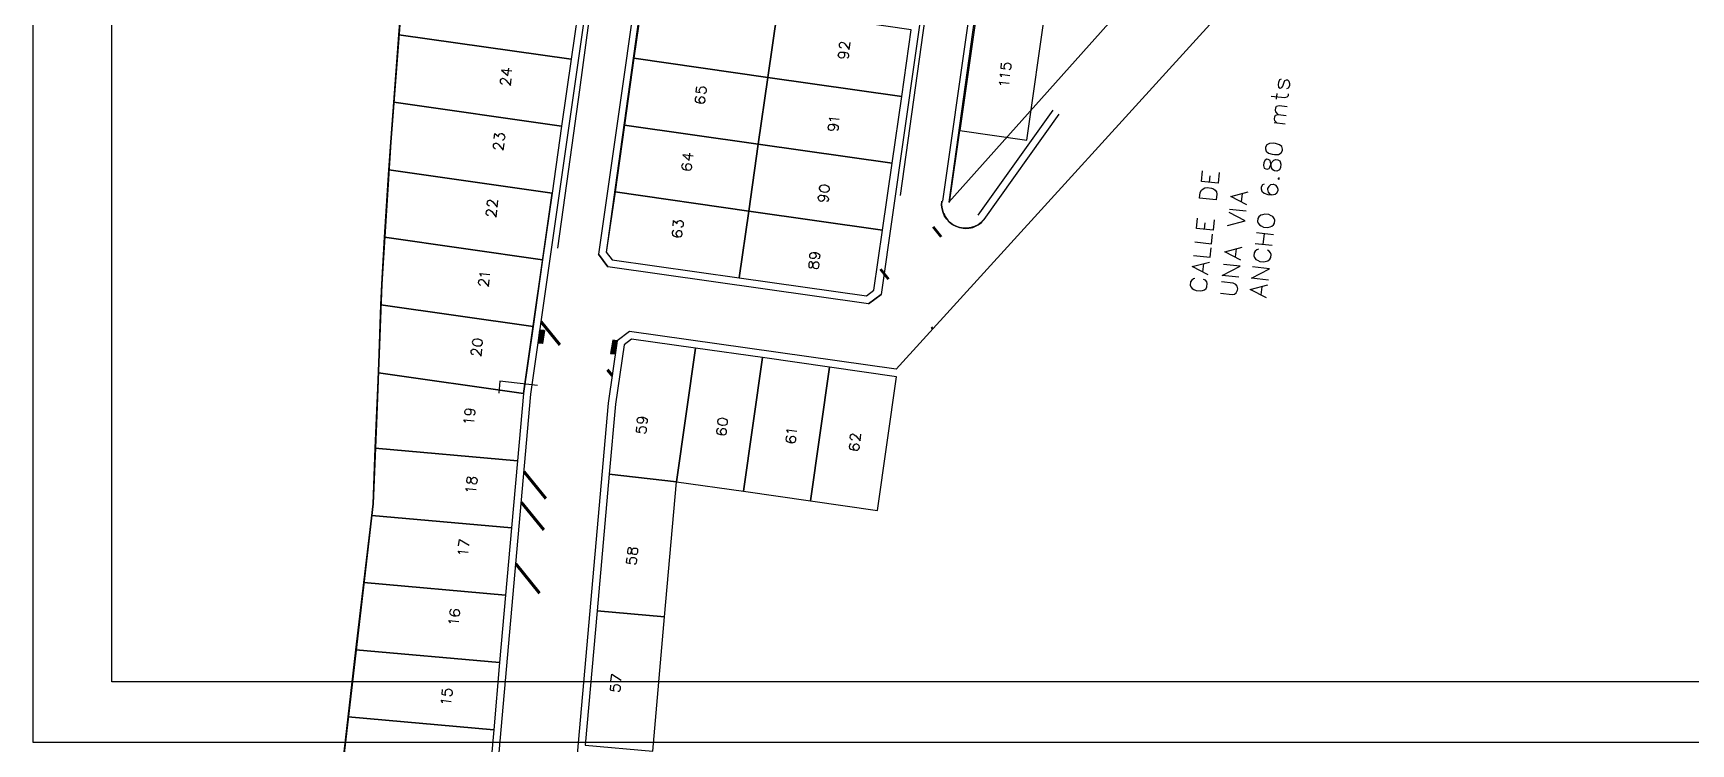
# Model space of a CAD drawing. Header units: metres. Extents: x 678 to 2349, y 417 to 1219.
# Drawn here: x 1831.5 to 2076.6, y 687.9 to 793 of the extents above; entities that cross this region are included whole.
import ezdxf

# ---------------------------------------------------------------- set-up
doc = ezdxf.new("R2010")
doc.units = ezdxf.units.M
doc.layers.add('BORDILLO', color=1, linetype='Continuous')
doc.layers.add('PDF2_area escolar', color=7, linetype='Continuous', true_color=0x989898)
doc.layers.add('PDF_Geometry', color=7, linetype='Continuous', true_color=0x797979)

# ---------------------------------------------------------------- blocks, each defined once
blk = doc.blocks.new('base')
at = {"layer": 'PDF_Geometry', "lineweight": 25, "extrusion": (-0.000787417, 0.063364, 0.99799), "elevation": 0.03}
for points in [[(-314.36, -197.29), (-299.6, -195.68), (-292.74, -194.19), (-282.66, -192.11), (-274.48, -190.36), (-258.04, -185.15), (-248.03, -180.61), (-240.54, -177.71), (-228.64, -174.04), (-222.73, -172.71), (-217.38, -171.04), (-209.93, -169.25), (-202.16, -164.76), (-196.2, -160.28), (-195.07, -159.82), (-178.09, -157.46), (-154.3, -156.61), (-136.67, -154.61), (-124.44, -153.16), (-118.07, -151.47), (-100.79, -146.65), (-80.95, -140.97), (-73.38, -139.33), (-61.69, -135.82), (-40.5, -131.6), (-37.73, -130.87), (-17.66, -129.44), (1.31, -127.46), (21.09, -124.93), (41.01, -122.83), (47.38, -123.46), (63.59, -123.19), (81.4, -124.31), (85.64, -96.07), (88.7, -66.39), (92.81, -40.78), (97.16, -22.39), (100.6, -1.56), (102.48, 8.32), (109.69, 37.36), (117.53, 76.62), (126.22, 115.64), (131.51, 149.59), (134.68, 173.97), (136.92, 195.59), (139.96, 229.68), (141.56, 250.68), (142.61, 271.37), (143.25, 283.21), (147.07, 312.94), (152.58, 355.63), (153.55, 396.04), (150.87, 418.02), (151.78, 438.64), (150.96, 458.03), (151.78, 438.64), (150.87, 418.02), (153.55, 396.04), (152.58, 355.63), (147.07, 312.94), (143.25, 283.21), (142.61, 271.37), (141.56, 250.68), (139.96, 229.68), (136.92, 195.59), (134.68, 173.97), (131.51, 149.59), (126.22, 115.64), (117.53, 76.62), (109.69, 37.36), (102.48, 8.32), (100.6, -1.56), (97.16, -22.39), (92.81, -40.78), (88.7, -66.39), (85.64, -96.07), (81.4, -124.31), (63.59, -123.19), (47.38, -123.46), (41.01, -122.83), (21.09, -124.93), (1.31, -127.46), (-17.66, -129.44), (-37.73, -130.87), (-40.5, -131.6), (-61.69, -135.82), (-73.38, -139.33), (-80.95, -140.97), (-100.79, -146.65), (-118.07, -151.47), (-124.44, -153.16), (-136.67, -154.61), (-154.3, -156.61), (-178.09, -157.46), (-195.07, -159.82), (-196.2, -160.28), (-202.16, -164.76), (-209.93, -169.25), (-217.38, -171.04), (-222.73, -172.71), (-228.64, -174.04), (-240.54, -177.71), (-248.03, -180.61), (-258.04, -185.15), (-274.48, -190.36), (-282.66, -192.11), (-292.74, -194.19), (-299.6, -195.68), (-314.36, -197.29), (-312.18, -178.45), (-309.15, -157.9), (-306.88, -132.9), (-305.82, -118), (-298.64, -78.8), (-291.06, -45.08), (-282.25, -15.12), (-275.64, 10.47), (-270.32, 33.9), (-263.82, 63.16), (-258.15, 86.41), (-284.42, 123.89)], [(129.33, 446.99), (130.72, 376.63), (119.72, 267.26), (72.74, -35.35), (74.13, -37.23), (92.98, -40.15)], [(8.71, 193.58), (-11.71, 61.96), (-10.36, 60.08), (28.1, 54.1), (29.98, 55.5), (58.5, 239.45)], [(91.09, 128.17), (91.73, 128.09), (92.02, 130.05), (91.38, 130.13), (91.09, 128.17), (89.21, 126.82), (50.75, 132.75), (49.4, 134.63), (67.75, 253.12), (69.64, 254.52), (108.1, 248.54), (109.45, 246.66)], [(89.21, 126.82), (91.09, 128.17), (109.45, 246.66), (108.1, 248.54)], [(8.56, 202.89), (65.66, 264.23), (104.99, 258.14), (106.87, 259.49), (108.31, 268.73), (119.23, 377.08), (117.81, 447.54)], [(73.06, 217.15), (72.84, 217.22), (72.72, 217.38), (72.7, 217.61), (72.71, 217.7), (72.78, 217.88), (72.93, 218), (73.17, 218.06), (73.22, 218.06), (73.44, 217.94), (73.56, 217.78), (73.63, 217.59), (73.62, 217.5), (73.5, 217.28), (73.34, 217.16), (73.06, 217.15), (72.7, 217.19), (72.34, 217.28), (72.17, 217.44), (72.11, 217.68), (72.12, 217.82), (72.24, 218.04), (72.39, 218.06)], [(73.13, 216.54), (73.22, 216.53), (73.35, 216.46), (73.39, 216.37), (73.46, 216.22), (73.43, 215.95), (73.32, 215.82), (73.26, 215.73), (73.12, 215.7), (72.94, 215.73), (72.81, 215.79), (72.64, 215.95), (72, 216.77), (71.88, 215.76)], [(121.93, 219.38), (123.44, 219.19), (122.51, 220), (122.39, 218.95)], [(49.56, 219.1), (49.64, 219.83), (49.01, 219.95), (49.1, 219.9), (49.11, 219.66), (49.09, 219.43), (49.02, 219.26), (48.87, 219.14), (48.63, 219.07), (48.49, 219.09), (48.27, 219.21), (48.15, 219.36), (48.13, 219.55), (48.15, 219.78), (48.23, 220), (48.32, 220.04), (48.47, 220.11)], [(123.32, 221.3), (123.41, 221.28), (123.54, 221.18), (123.58, 221.13), (123.65, 220.98), (123.62, 220.7), (123.51, 220.53), (123.45, 220.49), (123.31, 220.42), (123.17, 220.43), (123, 220.55), (122.83, 220.7), (122.18, 221.48), (122.07, 220.52)], [(94.66, 222.06), (94.75, 222.79), (94.11, 222.91), (94.2, 222.86), (94.26, 222.62), (94.24, 222.43), (94.12, 222.22), (93.97, 222.1), (93.73, 222.03), (93.59, 222.05), (93.42, 222.16), (93.26, 222.32), (93.24, 222.55), (93.26, 222.74), (93.33, 222.96), (93.43, 223), (93.58, 223.07)], [(49.66, 222.29), (49.69, 222.1), (49.89, 221.89), (48.43, 222.06)], [(49.52, 221.14), (49.55, 221), (49.75, 220.74), (48.29, 220.92)], [(8.22, 221.99), (8.46, 222.1), (8.6, 222.46), (8.64, 222.78), (8.59, 223.15), (8.38, 223.32), (8.13, 223.21), (7.97, 223), (7.76, 222.42), (7.64, 222.2), (7.39, 222.09), (7.26, 222.11), (7.05, 222.27), (6.95, 222.66), (6.99, 222.98), (7.17, 223.32), (7.42, 223.43)], [(94.65, 223.5), (94.8, 223.57), (94.87, 223.8), (94.89, 223.93), (94.86, 224.12), (94.65, 224.29), (94.3, 224.42), (93.98, 224.46), (93.69, 224.4), (93.49, 224.29), (93.42, 224.11), (93.41, 224.02), (93.44, 223.83), (93.6, 223.62), (93.77, 223.56), (93.87, 223.55), (94.05, 223.57), (94.21, 223.74), (94.33, 223.91), (94.34, 224), (94.27, 224.19), (94.15, 224.35), (93.98, 224.46)], [(9.72, 224.46), (7.71, 224.7), (7.33, 224.6), (7.16, 224.39), (7.13, 224.16)], [(8.9, 224.93), (8.8, 224.1)], [(74.85, 227.32), (74.91, 227.13), (75.08, 226.92), (73.61, 227.1)], [(53.24, 241.56), (41.96, 226.14)], [(52.39, 242.22), (41.07, 226.75)], [(8.86, 228.5), (9.19, 228.14), (9.25, 227.85), (9.21, 227.53), (9.09, 227.31), (8.71, 227.22), (7.52, 227.36)], [(8.71, 227.22), (9.03, 226.81), (9.09, 226.57), (9.05, 226.21), (8.93, 225.99), (8.55, 225.89), (7.36, 226.04)], [(124.66, 229.34), (124.57, 228.56), (124.02, 229.05), (123.99, 228.82), (123.93, 228.69), (123.83, 228.65), (123.64, 228.58), (123.5, 228.6), (123.29, 228.72), (123.17, 228.87), (123.1, 229.11), (123.12, 229.29), (123.24, 229.51), (123.29, 229.55), (123.44, 229.63)], [(74.67, 227.81), (74.5, 227.92), (74.38, 228.07), (74.32, 228.31), (74.32, 228.36), (74.44, 228.58), (74.59, 228.7), (74.79, 228.77), (74.88, 228.75), (75.1, 228.64), (75.22, 228.48), (75.24, 228.25), (75.23, 228.2), (75.16, 227.98), (75, 227.86), (74.67, 227.81), (74.35, 227.84), (74, 227.98), (73.79, 228.14), (73.77, 228.38), (73.78, 228.52), (73.85, 228.69), (74, 228.77)], [(57.45, 239.62), (55.81, 229.01)], [(7.67, 228.64), (9.32, 228.45)], [(124.47, 230.85), (124.56, 230.84), (124.69, 230.77), (124.73, 230.68), (124.8, 230.53), (124.77, 230.26), (124.66, 230.13), (124.6, 230.04), (124.46, 230.01), (124.33, 230.03), (124.15, 230.1), (123.98, 230.26), (123.34, 231.08), (123.22, 230.07)], [(95.29, 232.28), (96.8, 232.1), (95.88, 232.95), (95.75, 231.85)], [(96.72, 233.4), (96.87, 233.48), (96.98, 233.65), (97, 233.79), (96.94, 234.03), (96.77, 234.19), (96.42, 234.32), (96.05, 234.36), (95.77, 234.31), (95.61, 234.19), (95.49, 233.97), (95.49, 233.92), (95.55, 233.68), (95.67, 233.53), (95.9, 233.46), (95.94, 233.45), (96.17, 233.47), (96.33, 233.59), (96.45, 233.81), (96.45, 233.85), (96.39, 234.09), (96.27, 234.25), (96.05, 234.36)], [(17.52, 235.71), (17.71, 237.27), (20.18, 236.97), (19.99, 235.41)], [(18.99, 237.11), (18.87, 236.15)], [(10.92, 237.48), (11.16, 237.59), (11.34, 237.94), (11.37, 238.17), (11.28, 238.55), (10.94, 238.82), (10.36, 239.03), (9.77, 239.1), (9.3, 239.02), (9.04, 238.82), (8.86, 238.47), (8.84, 238.33), (8.94, 238), (9.14, 237.7), (9.49, 237.56), (9.58, 237.55), (9.96, 237.6), (10.22, 237.84), (10.4, 238.15), (10.41, 238.28), (10.32, 238.67), (10.12, 238.92), (9.77, 239.1)], [(8.87, 236.66), (8.8, 236.81), (8.64, 236.69), (8.77, 236.58)], [(125.49, 239.3), (125.58, 239.29), (125.71, 239.19), (125.75, 239.13), (125.82, 238.99), (125.79, 238.71), (125.67, 238.54), (125.62, 238.5), (125.48, 238.42), (125.34, 238.44), (125.17, 238.55), (125, 238.71), (124.35, 239.49), (124.24, 238.53)], [(120.82, 267.13), (116.18, 237.5)], [(76.31, 238.32), (76.13, 238.39), (75.97, 238.59), (75.95, 238.78), (75.96, 238.87), (76.03, 239.05), (76.23, 239.21), (76.42, 239.23), (76.51, 239.22), (76.69, 239.16), (76.8, 238.96), (76.87, 238.76), (76.86, 238.67), (76.75, 238.5), (76.59, 238.33), (76.31, 238.32), (75.94, 238.36), (75.63, 238.45), (75.42, 238.66), (75.35, 238.85), (75.37, 238.99), (75.49, 239.21), (75.64, 239.28)], [(13.51, 240.51), (15.86, 239.25), (13.28, 238.63)], [(14.29, 240.04), (14.15, 238.9)], [(125.66, 240.72), (125.75, 240.71), (125.88, 240.6), (125.92, 240.55), (125.99, 240.4), (125.96, 240.13), (125.85, 239.96), (125.79, 239.92), (125.65, 239.84), (125.51, 239.86), (125.34, 239.97), (125.17, 240.13), (124.53, 240.95), (124.41, 239.94)], [(98.38, 242.57), (98.29, 241.79), (97.79, 242.27), (97.76, 242.04), (97.66, 241.92), (97.6, 241.88), (97.37, 241.81), (97.23, 241.83), (97.01, 241.95), (96.89, 242.1), (96.87, 242.29), (96.89, 242.52), (96.97, 242.74), (97.06, 242.77), (97.21, 242.85)], [(18.36, 242.7), (18.55, 244.21), (21.01, 243.92), (20.83, 242.41)], [(16.38, 243.55), (13.8, 242.88), (16.15, 241.63)], [(13.62, 241.47), (16.09, 241.17)], [(98.28, 243.28), (98.43, 243.35), (98.5, 243.53), (98.52, 243.67), (98.5, 243.9), (98.29, 244.07), (97.93, 244.2), (97.61, 244.24), (97.28, 244.19), (97.13, 244.07), (97.05, 243.84), (97.05, 243.8), (97.07, 243.56), (97.19, 243.41), (97.41, 243.34), (97.5, 243.33), (97.69, 243.35), (97.84, 243.47), (97.96, 243.69), (97.97, 243.73), (97.9, 243.97), (97.78, 244.13), (97.61, 244.24)], [(21.26, 245.93), (18.79, 246.22), (18.62, 244.81)], [(19.83, 244.06), (19.72, 243.14)], [(12.15, 244.66), (9.64, 244.96)], [(11.16, 246.45), (10.97, 244.8)], [(77.7, 246.78), (77.48, 246.9), (77.36, 247.05), (77.29, 247.24), (77.3, 247.34), (77.42, 247.55), (77.58, 247.67), (77.81, 247.69), (77.86, 247.69), (78.08, 247.61), (78.2, 247.46), (78.22, 247.23), (78.21, 247.13), (78.14, 246.96), (77.98, 246.84), (77.7, 246.78), (77.33, 246.82), (76.98, 246.96), (76.77, 247.12), (76.74, 247.31), (76.76, 247.45), (76.83, 247.67), (77.03, 247.74)], [(21.5, 247.94), (19.03, 248.23), (18.86, 246.82)], [(14.49, 248.69), (16.85, 247.43), (14.26, 246.77)], [(15.27, 248.22), (15.13, 247.04)], [(11.85, 247.11), (12.09, 247.22), (12.35, 247.42), (12.51, 247.63), (12.57, 248.09), (12.46, 248.33), (12.26, 248.63), (12.04, 248.75), (11.7, 248.93), (11.1, 249), (10.72, 248.91), (10.48, 248.85), (10.22, 248.6), (10.05, 248.39), (10, 247.93), (10.11, 247.69), (10.31, 247.43), (10.52, 247.27)], [(9.84, 246.61), (12.35, 246.3)], [(19.34, 250.84), (21.7, 249.58), (19.12, 248.97)], [(20.12, 250.38), (19.98, 249.19)], [(14.8, 251.25), (17.27, 250.95), (14.6, 249.6), (17.07, 249.31)], [(10.46, 251.73), (12.97, 251.42), (10.25, 250.03), (12.77, 249.73)], [(126.9, 251.05), (127, 251.04), (127.12, 250.93), (127.16, 250.88), (127.23, 250.69), (127.2, 250.41), (127.09, 250.29), (127.04, 250.25), (126.89, 250.17), (126.75, 250.19), (126.58, 250.3), (126.42, 250.46), (125.77, 251.23), (125.65, 250.23)], [(126.83, 249.67), (126.86, 249.53), (127.06, 249.27), (125.55, 249.45)], [(21.31, 251.35), (21.55, 251.41), (21.8, 251.61), (21.97, 251.82), (22.03, 252.33), (21.92, 252.57), (21.72, 252.83), (21.5, 252.99), (21.15, 253.13), (20.56, 253.2), (20.22, 253.15), (19.93, 253.04), (19.68, 252.84), (19.56, 252.62), (19.5, 252.12), (19.56, 251.88), (19.76, 251.62), (20.03, 251.5)], [(17.58, 253.56), (15.85, 253.77), (15.47, 253.72), (15.22, 253.52), (15.03, 253.17), (15.01, 252.94), (15.1, 252.56), (15.3, 252.3), (15.65, 252.12), (17.39, 251.91)], [(10.77, 254.33), (13.17, 253.07), (10.54, 252.41)], [(11.55, 253.87), (11.4, 252.68)], [(69.64, 254.52), (67.75, 253.12)], [(118.48, 259.67), (118.17, 257.81), (117.62, 257.87), (117.93, 259.74)], [(118.33, 258.76), (117.78, 258.87)], [(118.32, 258.67), (117.77, 258.74)], [(118.3, 258.58), (117.76, 258.64)], [(118.29, 258.49), (117.75, 258.55)], [(118.28, 258.35), (117.73, 258.46)], [(118.27, 258.26), (117.72, 258.32)], [(118.26, 258.17), (117.71, 258.23)], [(118.24, 258.03), (117.7, 258.14)], [(118.23, 257.94), (117.68, 258.05)], [(118.22, 257.85), (117.62, 257.92)], [(128.14, 261.29), (128.23, 261.28), (128.36, 261.22), (128.4, 261.12), (128.47, 260.97), (128.44, 260.7), (128.33, 260.57), (128.27, 260.48), (128.13, 260.46), (127.99, 260.47), (127.82, 260.54), (127.65, 260.7), (127.01, 261.52), (126.88, 260.51)], [(118.47, 259.58), (117.93, 259.69)], [(118.46, 259.49), (117.91, 259.55)], [(118.45, 259.4), (117.9, 259.46)], [(118.44, 259.3), (117.89, 259.37)], [(118.42, 259.17), (117.83, 259.28)], [(118.37, 259.08), (117.82, 259.15)], [(118.35, 258.99), (117.81, 259.06)], [(118.34, 258.9), (117.79, 258.96)], [(107.19, 261.4), (106.92, 259.53), (107.47, 259.47), (107.74, 261.34), (107.15, 261.08)], [(107.14, 260.99), (107.73, 261.24)], [(107.13, 260.85), (107.71, 261.11)], [(107.14, 260.94), (107.72, 261.15)], [(107.11, 260.76), (107.7, 261.02)], [(107.11, 260.72), (107.7, 260.97)], [(107.1, 260.62), (107.68, 260.88)], [(107.08, 260.49), (107.67, 260.74)], [(107.09, 260.58), (107.67, 260.79)], [(107.07, 260.4), (107.66, 260.65)], [(107.06, 260.35), (107.65, 260.6)], [(107.05, 260.26), (107.64, 260.51)], [(107.16, 261.13), (107.65, 261.35)], [(106.99, 260.13), (107.62, 260.38)], [(107, 260.17), (107.63, 260.42)], [(106.98, 260.04), (107.61, 260.28)], [(106.97, 259.99), (107.61, 260.24)], [(106.96, 259.9), (107.6, 260.15)], [(106.95, 259.81), (107.59, 260.06)], [(107.17, 261.22), (107.56, 261.36)], [(106.95, 259.76), (107.53, 260.02)], [(106.94, 259.67), (107.52, 259.92)], [(106.92, 259.53), (107.51, 259.79)], [(106.93, 259.62), (107.51, 259.83)], [(107.06, 259.52), (107.5, 259.7)], [(107.15, 259.51), (107.49, 259.65)], [(107.29, 259.49), (107.48, 259.56)], [(107.42, 259.47), (107.47, 259.47)], [(107.18, 261.31), (107.42, 261.37)], [(107.19, 261.36), (107.28, 261.39)], [(118.73, 265.99), (124.26, 265.28), (124.47, 267.06)], [(129.44, 271.33), (129.47, 271.19), (129.67, 270.94), (128.16, 271.12)], [(128.96, 269.3), (128.75, 269.42), (128.63, 269.58), (128.61, 269.81), (128.61, 269.86), (128.69, 270.08), (128.84, 270.2), (129.07, 270.22), (129.17, 270.21), (129.34, 270.14), (129.46, 269.99), (129.53, 269.75), (129.52, 269.7), (129.4, 269.48), (129.25, 269.36), (128.96, 269.3), (128.6, 269.35), (128.24, 269.48), (128.08, 269.64), (128.01, 269.88), (128.03, 270.02), (128.14, 270.19), (128.29, 270.27)], [(103.51, 270.84), (103.29, 270.96), (103.17, 271.11), (103.1, 271.35), (103.11, 271.4), (103.23, 271.62), (103.38, 271.74), (103.62, 271.76), (103.66, 271.75), (103.88, 271.68), (104.01, 271.52), (104.02, 271.29), (104.02, 271.24), (103.95, 271.02), (103.79, 270.9), (103.51, 270.84), (103.14, 270.89), (102.79, 271.02), (102.57, 271.19), (102.56, 271.42), (102.57, 271.56), (102.64, 271.73), (102.79, 271.81)], [(104.14, 272.29), (104.23, 272.98), (103.6, 273.15), (103.68, 273.05), (103.75, 272.85), (103.72, 272.62), (103.6, 272.41), (103.45, 272.29), (103.21, 272.27), (103.08, 272.28), (102.85, 272.36), (102.73, 272.51), (102.72, 272.75), (102.74, 272.97), (102.81, 273.15), (102.91, 273.23), (103.06, 273.31)], [(92.04, 272.69), (92.24, 272.76), (92.3, 272.93), (92.32, 273.07), (92.3, 273.3), (92.09, 273.47), (91.74, 273.6), (91.37, 273.65), (91.09, 273.59), (90.93, 273.47), (90.86, 273.25), (90.85, 273.2), (90.87, 272.97), (90.99, 272.81), (91.21, 272.74), (91.26, 272.73), (91.49, 272.75), (91.65, 272.87), (91.77, 273.09), (91.77, 273.14), (91.71, 273.38), (91.59, 273.53), (91.37, 273.65)], [(81.86, 273.96), (82, 274.03), (82.07, 274.21), (82.09, 274.4), (82.07, 274.58), (81.86, 274.75), (81.5, 274.88), (81.18, 274.92), (80.85, 274.87), (80.7, 274.75), (80.63, 274.57), (80.62, 274.48), (80.64, 274.25), (80.76, 274.09), (80.98, 274.02), (81.07, 274.01), (81.26, 274.03), (81.42, 274.15), (81.53, 274.37), (81.55, 274.46), (81.48, 274.66), (81.36, 274.81), (81.18, 274.92)], [(81.7, 273.42), (81.77, 273.27), (81.93, 273.02), (80.47, 273.2)], [(72.24, 274.61), (72.33, 274.6), (72.46, 274.49), (72.55, 274.43), (72.57, 274.24), (72.54, 273.97), (72.47, 273.84), (72.38, 273.8), (72.23, 273.73), (72.09, 273.75), (71.97, 273.85), (71.75, 274.02), (71.11, 274.79), (70.98, 273.79)], [(72.46, 275.23), (72.64, 275.26), (72.72, 275.48), (72.73, 275.62), (72.72, 275.85), (72.5, 276.01), (72.14, 276.1), (71.78, 276.15), (71.5, 276.14), (71.35, 276.01), (71.23, 275.8), (71.22, 275.71), (71.28, 275.51), (71.41, 275.36), (71.62, 275.24), (71.67, 275.23), (71.91, 275.3), (72.06, 275.42), (72.18, 275.59), (72.19, 275.68), (72.12, 275.92), (72, 276.07), (71.78, 276.15)], [(129.28, 281.51), (129.3, 281.37), (129.51, 281.11), (128, 281.29)], [(130.53, 290.77), (130.56, 290.63), (130.76, 290.37), (129.25, 290.55)], [(130.67, 289.6), (130.55, 288.64), (129.13, 289.5)], [(105.83, 291.66), (105.91, 292.35), (105.28, 292.51), (105.36, 292.41), (105.39, 292.22), (105.36, 292), (105.29, 291.77), (105.13, 291.65), (104.9, 291.63), (104.76, 291.65), (104.54, 291.72), (104.42, 291.88), (104.4, 292.11), (104.43, 292.34), (104.49, 292.52), (104.6, 292.6), (104.74, 292.63)], [(131.85, 299.01), (132, 299.08), (132.11, 299.3), (132.13, 299.44), (132.06, 299.63), (131.89, 299.79), (131.54, 299.92), (131.17, 299.97), (130.89, 299.91), (130.74, 299.79), (130.62, 299.62), (130.61, 299.53), (130.67, 299.29), (130.8, 299.13), (131.02, 299.06), (131.06, 299.05), (131.3, 299.07), (131.45, 299.19), (131.53, 299.42), (131.54, 299.51), (131.51, 299.7), (131.39, 299.85), (131.17, 299.97)], [(132.04, 301.02), (132.07, 300.88), (132.27, 300.62), (130.77, 300.81)], [(108.47, 310.49), (108.55, 311.18), (107.92, 311.35), (108, 311.25), (108.02, 311.01), (108, 310.83), (107.93, 310.61), (107.77, 310.48), (107.53, 310.42), (107.4, 310.44), (107.18, 310.56), (107.06, 310.71), (107.04, 310.94), (107.06, 311.13), (107.13, 311.35), (107.24, 311.43), (107.38, 311.46)], [(108.4, 309.9), (108.28, 308.89), (106.9, 309.8)], [(133.33, 312.83), (133.36, 312.69), (133.56, 312.43), (132.05, 312.61)], [(133.36, 310.83), (133.45, 311.52), (132.82, 311.69), (132.9, 311.58), (132.92, 311.35), (132.89, 311.17), (132.82, 310.94), (132.62, 310.83), (132.43, 310.76), (132.29, 310.78), (132.07, 310.9), (131.95, 311.05), (131.89, 311.29), (131.91, 311.47), (132.03, 311.69), (132.09, 311.78), (132.28, 311.8)]]:
    blk.add_lwpolyline(points, dxfattribs=at)
for points in [[(138.55, 213.8), (137.67, 203.8), (111.59, 207.82), (113.15, 217.7)], [(84.07, 220.78), (82.56, 210.9), (102.31, 207.83), (103.87, 217.7)], [(42.86, 210.82), (52.73, 209.26), (55.81, 229.01), (45.93, 230.57)], [(64.32, 223.86), (62.8, 213.98), (82.56, 210.9), (84.07, 220.78)], [(139.43, 223.76), (138.55, 213.8), (113.15, 217.7), (114.67, 227.62)], [(85.63, 230.66), (84.07, 220.78), (103.87, 217.7), (105.39, 227.58)], [(65.88, 233.73), (64.32, 223.86), (84.07, 220.78), (85.63, 230.66)], [(140.31, 233.76), (139.96, 229.68), (139.43, 223.76), (114.67, 227.62), (116.18, 237.5)], [(87.15, 240.54), (85.63, 230.66), (105.39, 227.58), (106.9, 237.46)], [(67.4, 243.61), (65.88, 233.73), (85.63, 230.66), (87.15, 240.54)], [(10.66, 232.27), (10.56, 232.61), (10.23, 232.93), (9.65, 233.09), (9.33, 233.13), (8.72, 233.11), (8.32, 232.88), (8.15, 232.57), (8.12, 232.35), (8.21, 231.96), (8.55, 231.69), (9.13, 231.48), (9.45, 231.44), (10.06, 231.51), (10.45, 231.69), (10.63, 232.04)], [(141.05, 243.74), (140.31, 233.76), (116.18, 237.5), (117.74, 247.38)], [(10.96, 234.74), (10.87, 235.12), (10.65, 235.24), (10.42, 235.27), (10.13, 235.21), (10.02, 234.99), (9.82, 234.51), (9.69, 234.2), (9.43, 233.95), (9.14, 233.89), (8.82, 233.93), (8.56, 234.06), (8.48, 234.2), (8.39, 234.59), (8.45, 235.04), (8.63, 235.39), (8.73, 235.47), (9.02, 235.58), (9.34, 235.54), (9.6, 235.37), (9.8, 235.11), (9.85, 234.73), (9.93, 234.26), (9.99, 234.02), (10.25, 233.85), (10.48, 233.82), (10.72, 233.93), (10.9, 234.28)], [(76.7, 237.35), (76.63, 237.54), (76.47, 237.74), (76.11, 237.83), (75.88, 237.86), (75.56, 237.85), (75.31, 237.7), (75.19, 237.53), (75.18, 237.39), (75.24, 237.15), (75.45, 236.99), (75.76, 236.86), (75.99, 236.83), (76.37, 236.88), (76.57, 236.99), (76.69, 237.21)], [(18.01, 239.73), (20.47, 239.44), (20.38, 238.61), (20.19, 238.26), (19.94, 238.06), (19.69, 237.95), (19.32, 237.91), (18.72, 237.98), (18.41, 238.11), (18.16, 238.28), (17.95, 238.53), (17.91, 238.91)], [(88.71, 250.41), (87.15, 240.54), (106.9, 237.46), (108.3, 246.38), (107.46, 247.5)], [(68.79, 252.49), (67.4, 243.61), (87.15, 240.54), (88.71, 250.41), (69.91, 253.33)], [(11.96, 243.01), (11.85, 243.26), (11.65, 243.51), (11.43, 243.68), (11.08, 243.86), (10.49, 243.93), (10.11, 243.84), (9.86, 243.73), (9.61, 243.53), (9.44, 243.32), (9.39, 242.86), (9.5, 242.61), (9.69, 242.31), (9.91, 242.19), (10.26, 242.01), (10.85, 241.94), (11.23, 242.03), (11.47, 242.1), (11.74, 242.34), (11.9, 242.56)], [(141.74, 253.76), (141.56, 250.68), (141.05, 243.74), (117.74, 247.38), (119.26, 257.26)], [(78.39, 248.69), (78.38, 248.92), (78.25, 249.03), (78.11, 249.05), (77.96, 248.97), (77.86, 248.85), (77.73, 248.58), (77.66, 248.36), (77.5, 248.24), (77.36, 248.16), (77.13, 248.19), (77, 248.3), (76.92, 248.4), (76.9, 248.59), (76.93, 248.86), (77, 249.09), (77.11, 249.17), (77.25, 249.2), (77.48, 249.17), (77.61, 249.11), (77.73, 248.95), (77.75, 248.72), (77.81, 248.43), (77.88, 248.29), (78.01, 248.18), (78.14, 248.16), (78.29, 248.24), (78.36, 248.41)], [(142.21, 263.81), (141.74, 253.76), (119.26, 257.26), (120.82, 267.13)], [(118.53, 259.71), (118.25, 257.75), (117.57, 257.83), (117.89, 259.79)], [(117.62, 257.87), (118.17, 257.81), (118.48, 259.67), (117.93, 259.74)], [(128.29, 259.46), (128.22, 259.7), (128.06, 259.86), (127.7, 260), (127.48, 260.02), (127.1, 259.98), (126.9, 259.86), (126.78, 259.64), (126.76, 259.51), (126.83, 259.31), (127, 259.15), (127.35, 259.02), (127.58, 258.99), (127.96, 259.04), (128.16, 259.15), (128.27, 259.33)], [(108.28, 279.26), (98.36, 280.5), (95.29, 260.75), (104.71, 259.29), (105.83, 260.13), (107.21, 268.87)], [(107.15, 261.45), (106.87, 259.49), (107.51, 259.42), (107.84, 261.37)], [(107.47, 259.47), (106.92, 259.53), (107.19, 261.4), (107.74, 261.34)], [(98.36, 280.5), (88.44, 282.02), (85.41, 262.26), (95.29, 260.75)], [(88.44, 282.02), (78.56, 283.58), (75.53, 263.82), (85.41, 262.26)], [(78.56, 283.58), (68.68, 285.1), (65.61, 265.34), (75.53, 263.82)], [(142.82, 274.96), (142.21, 263.81), (120.82, 267.13), (121.79, 277.08)], [(92.15, 271.65), (92.13, 271.89), (91.92, 272.05), (91.57, 272.19), (91.38, 272.21), (91.01, 272.16), (90.76, 272.05), (90.69, 271.83), (90.67, 271.69), (90.69, 271.5), (90.91, 271.34), (91.26, 271.2), (91.44, 271.18), (91.82, 271.23), (92.07, 271.34), (92.13, 271.52)], [(143.46, 284.95), (143.25, 283.21), (142.82, 274.96), (121.79, 277.08), (122.8, 287.02)], [(129.37, 279.97), (129.3, 280.21), (129.17, 280.27), (129.04, 280.29), (128.89, 280.26), (128.78, 280.13), (128.7, 279.82), (128.59, 279.64), (128.43, 279.52), (128.29, 279.45), (128.1, 279.47), (127.93, 279.58), (127.89, 279.64), (127.83, 279.88), (127.86, 280.15), (127.98, 280.37), (128.03, 280.41), (128.22, 280.48), (128.41, 280.45), (128.53, 280.35), (128.65, 280.19), (128.72, 280), (128.73, 279.67), (128.8, 279.53), (128.94, 279.46), (129.07, 279.45), (129.22, 279.48), (129.33, 279.69)], [(110.29, 299.47), (100.35, 300.48), (98.32, 280.51), (108.28, 279.26)], [(144.75, 294.85), (143.46, 284.95), (122.8, 287.02), (123.81, 296.96)], [(105.72, 290.75), (105.7, 290.93), (105.57, 291.04), (105.39, 291.06), (105.24, 290.99), (105.18, 290.86), (105.05, 290.59), (104.98, 290.37), (104.82, 290.25), (104.64, 290.23), (104.45, 290.25), (104.32, 290.31), (104.24, 290.41), (104.22, 290.6), (104.26, 290.92), (104.32, 291.1), (104.43, 291.18), (104.57, 291.21), (104.75, 291.19), (104.93, 291.12), (105.05, 290.97), (105.07, 290.73), (105.13, 290.45), (105.16, 290.3), (105.28, 290.2), (105.46, 290.17), (105.61, 290.25), (105.68, 290.43)], [(146.04, 304.81), (144.75, 294.85), (123.81, 296.96), (124.83, 306.95)], [(112.32, 319.35), (102.33, 320.37), (100.35, 300.48), (110.29, 299.47)], [(147.33, 314.72), (146.04, 304.81), (124.83, 306.95), (125.79, 316.89)], [(148.57, 324.63), (147.33, 314.72), (125.79, 316.89), (126.81, 326.83)]]:
    blk.add_lwpolyline(points, close=True, dxfattribs=at)
blk.add_lwpolyline([(58.59, 239.43, 0.759444), (52.41, 242.23, -0.759444)], format="xyb", close=True, dxfattribs=at)
at = {"layer": 'PDF_Geometry', "color": 7, "lineweight": 25, "extrusion": (-0.000787417, 0.063364, 0.99799), "elevation": 0.03}
blk.add_lwpolyline([(58.34, 241.23), (58.12, 241.72), (57.69, 242.33), (57.31, 242.69), (56.84, 242.98), (56.49, 243.17), (56.05, 243.36), (55.51, 243.47), (55.14, 243.51), (54.63, 243.48), (54.3, 243.43), (54.06, 243.37), (53.66, 243.18), (53.27, 243), (52.76, 242.64), (52.55, 242.43), (52.39, 242.22), (52.12, 241.88)], dxfattribs=at)
at = {"layer": 'PDF_Geometry', "color": 109, "lineweight": 50, "true_color": 0x136633, "extrusion": (-0.000787417, 0.063364, 0.99799), "elevation": 0.03}
for points in [[(58.76, 244.7), (59.93, 243.21)], [(66.63, 250.87), (67.79, 249.39)]]:
    blk.add_lwpolyline(points, dxfattribs=at)
at = {"layer": 'PDF_Geometry', "color": 30, "lineweight": 50, "true_color": 0xf26621, "extrusion": (-0.000787417, 0.063364, 0.99799), "elevation": 0.03}
for points in [[(115.32, 260), (118.06, 256.57)], [(107.67, 264.64), (108.36, 263.77)]]:
    blk.add_lwpolyline(points, dxfattribs=at)
at = {"layer": 'PDF_Geometry', "color": 4, "lineweight": 40, "extrusion": (-0.000787417, 0.063364, 0.99799), "elevation": 0.03}
blk.add_lwpolyline([(60.17, 258.35), (60.37, 258.05)], dxfattribs=at)
at = {"layer": 'PDF_Geometry', "color": 32, "lineweight": 50, "true_color": 0xb85b00, "extrusion": (-0.000787417, 0.063364, 0.99799), "elevation": 0.03}
for points in [[(117.69, 282.72), (120.87, 278.72)], [(118.06, 287.36), (121.32, 283.26)], [(118.82, 296.73), (122.24, 292.37)]]:
    blk.add_lwpolyline(points, dxfattribs=at)

msp = doc.modelspace()

# ---------------------------------------------------------------- linework, layer by layer
for points in [[(1831.48539, 1187.56339), (2219.9288, 1187.56339), (2219.9288, 688.13615), (1831.48539, 688.13615)], [(1843.12079, 1178.61308), (2210.97849, 1178.61308), (2210.97849, 697.08646), (1843.12079, 697.08646)]]:
    msp.add_lwpolyline(points, close=True)
at = {"layer": 'BORDILLO', "color": 1, "elevation": 1029.70653}
msp.add_lwpolyline([(1909.05187, 761.18539), (1910.92285, 774.66227), (1912.30477, 784.58107), (1913.67476, 794.48697), (1915.0348, 804.39322), (1916.43476, 814.29498), (1917.80477, 824.20007), (1919.18477, 834.10507), (1920.55788, 844.01012), (1921.93477, 853.91504), (1923.30985, 863.81988), (1924.68577, 873.74272), (1926.06179, 883.63863), (1927.43781, 893.53454), (1928.8138, 903.43941), (1930.18978, 913.3443), (1931.56577, 923.24918), (1932.94175, 933.15407), (1934.31774, 943.05895), (1935.69373, 952.96389), (1937.06786, 962.85501)], dxfattribs=at)
at = {"layer": 'BORDILLO'}
for points, elevation in [([(2017.11989, 824.19769), (2034.0363, 945.78883), (2032.81371, 947.41754), (1994.23783, 952.76891), (1992.3972, 951.41265), (1966.87242, 767.98427), (2017.11989, 824.19769)], 1007.297), ([(1959.74609, 768.99554), (1964.24014, 801.23113), (1967.65711, 825.78727), (1969.76324, 840.84799), (1973.20357, 865.61014), (1973.95462, 870.91733), (1972.15746, 873.29267), (1962.25329, 874.67376), (1953.40225, 875.908), (1944.46237, 877.15463), (1934.63743, 878.52467), (1932.37103, 876.71964), (1931.81933, 872.74827), (1930.44333, 862.84327), (1929.06732, 852.93827), (1927.69132, 843.03327), (1926.31532, 833.12827), (1924.93932, 823.22327), (1923.56331, 813.31827), (1922.18773, 803.41627), (1920.81159, 793.51027), (1919.43545, 783.60427), (1918.05945, 773.69927), (1916.23646, 760.57671)], 997.581), ([(1966.54098, 765.60247), (1966.52053, 765.45548)], 1007.297)]:
    msp.add_lwpolyline(points, dxfattribs=dict(at, elevation=elevation))

# ---------------------------------------------------------------- block references
at = {"layer": 'PDF2_area escolar'}
msp.add_blockref('base', (2021.46982, 1007.79727, 999.038), dxfattribs=at)

doc.saveas('drawing.dxf')
